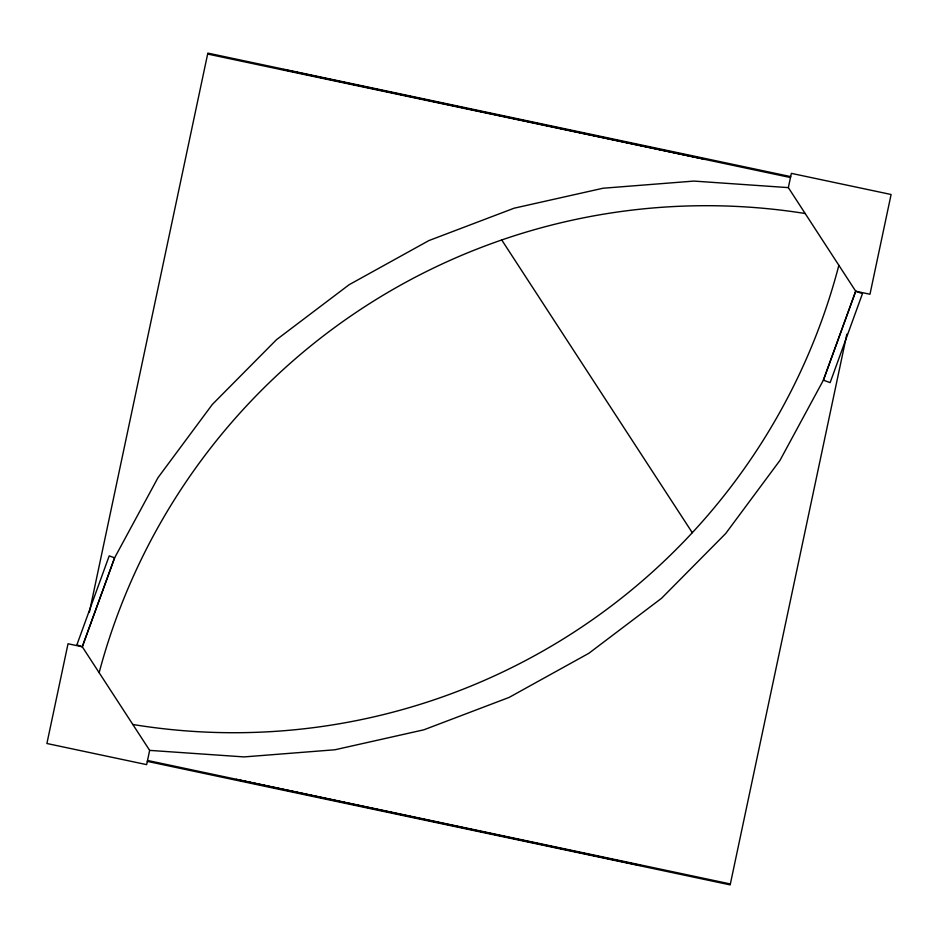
<?xml version="1.0" encoding="UTF-8"?>
<svg xmlns="http://www.w3.org/2000/svg" width="938" height="938" viewBox="0 0 938 938"><rect width="100%" height="100%" fill="white"/><g stroke="black" fill="none" stroke-linecap="round" stroke-linejoin="round"><path stroke-width="1.41" d="M89.333 612.408L207.837 53.114L790.675 176.602M149.658 750.377L146.633 764.634L46.9 743.506L68.028 643.761L82.286 646.786L149.658 750.377L244.079 756.919L334.948 749.767L423.894 729.799L509.1 697.426L588.853 653.294L661.536 598.292L725.684 533.534L780.006 460.335L823.388 380.171L855.714 291.214L788.342 187.623L791.367 173.366L891.1 194.494L869.972 294.239L855.714 291.214L823.388 380.171L830.13 382.622L862.456 293.664L855.714 291.214M846.85 334.186L730.163 884.886L147.325 761.386M82.286 646.786L114.612 557.829L109.218 555.871L76.893 644.828L82.286 646.786L114.612 557.829L157.994 477.665L212.316 404.466L276.464 339.708L349.147 284.706L428.901 240.574L514.106 208.201L603.052 188.233L693.921 181.081L788.342 187.623M207.638 54.041L790.476 177.54M147.524 760.46L730.362 883.959M501.724 239.964L692.291 532.702M99.135 672.687A628.319 628.319 0 0 1 805.179 213.512M838.865 265.313A625.13 625.13 0 0 1 132.821 724.488M283.511 69.553L704.508 159.12L283.511 69.553M236.142 779.431L640.314 865.434L236.142 779.431"/></g></svg>
